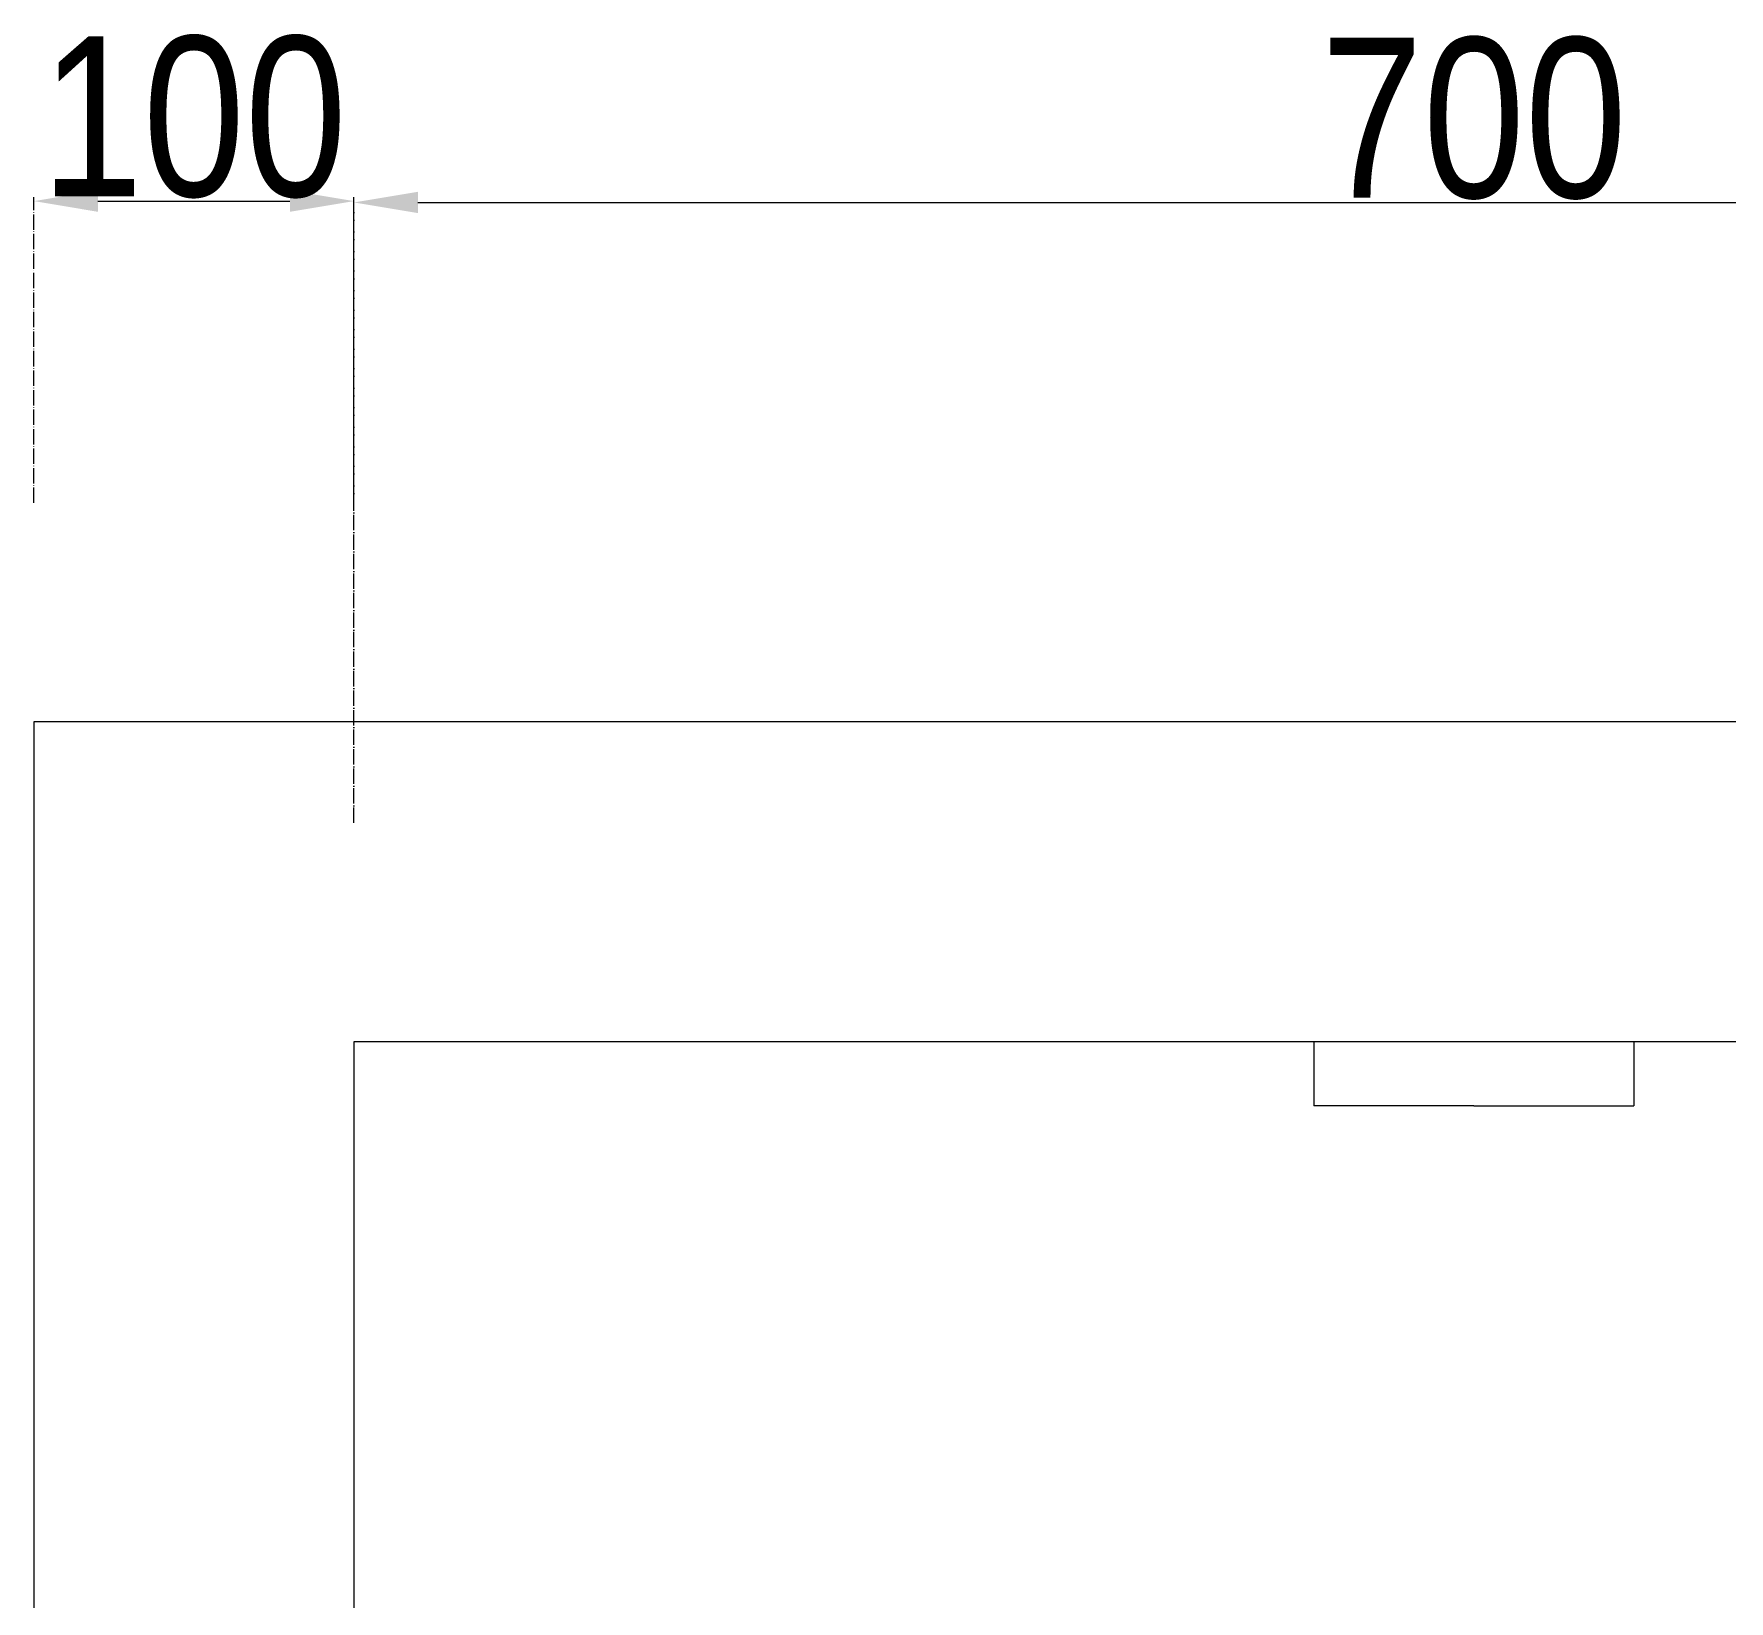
# Model space of a CAD drawing. Header units: millimetres. Extents: x 288 to 7016, y 261 to 3392.
# Drawn here: x 2266 to 2796, y 2902 to 3392 of the extents above; entities that cross this region are included whole.
import ezdxf

# ---------------------------------------------------------------- set-up
doc = ezdxf.new("R2010")
doc.units = ezdxf.units.MM
doc.header["$LTSCALE"] = 0.2
doc.linetypes.add('ACAD_ISO04W100', pattern=[30, 24, -3, 0, -3])
doc.styles.get("Standard").update_dxf_attribs({"font": 'ARIALN.TTF'})
doc.dimstyles.new('ISO-25', dxfattribs={"dimtxt": 2.5, "dimasz": 20, "dimexe": 1.25, "dimexo": 0.625, "dimtad": 1, "dimdec": 0, "dimtxsty": 'Standard', "dimcen": 2.5, "dimclrt": 1, "dimadec": 0, "dimazin": 0, "dimtfac": 1, "dimtdec": 0, "dimtmove": 0, "dimatfit": 3, "dimfxl": 1, "dimarcsym": 0})

# ---------------------------------------------------------------- blocks, each defined once
blk = doc.blocks.new('*D9')
at = {"color": 0, "linetype": 'ACAD_ISO04W100', "lineweight": -2, "transparency": 16777216}
for p, q in [((2366.03, 3145.16), (2366.03, 3340.33)), ((3066.03, 3145.16), (3066.03, 3340.33))]:
    blk.add_line(p, q, dxfattribs=at)
at = {"color": 0, "lineweight": -2, "transparency": 16777216}
blk.add_line((2386.03, 3339.08), (3046.03, 3339.08), dxfattribs=at)
at = {"color": 0, "transparency": 16777216}
for points in [[(2386.03, 3342.41), (2386.03, 3335.75), (2366.03, 3339.08)], [(3046.03, 3342.41), (3046.03, 3335.75), (3066.03, 3339.08)]]:
    blk.add_solid(points, dxfattribs=at)
at = {"layer": 'Defpoints', "color": 0, "transparency": 16777216}
for p in [(3066.03, 3339.08), (2366.03, 3144.53), (3066.03, 3144.53)]:
    blk.add_point(p, dxfattribs=at)
at = {"color": 1, "transparency": 16777216, "insert": (2716.03, 3365.23), "char_height": 2.5, "attachment_point": 5}
blk.add_mtext('{\\H20x;700}', dxfattribs=at)
blk = doc.blocks.new('*D13')
at = {"color": 0, "linetype": 'ACAD_ISO04W100', "lineweight": -2, "transparency": 16777216}
for p, q in [((2266.03, 3245.16), (2266.03, 3340.75)), ((2366.03, 3245.16), (2366.03, 3340.75))]:
    blk.add_line(p, q, dxfattribs=at)
at = {"color": 0, "lineweight": -2, "transparency": 16777216}
blk.add_line((2286.03, 3339.5), (2346.03, 3339.5), dxfattribs=at)
at = {"color": 0, "transparency": 16777216}
for points in [[(2286.03, 3342.83), (2286.03, 3336.16), (2266.03, 3339.5)], [(2346.03, 3342.83), (2346.03, 3336.16), (2366.03, 3339.5)]]:
    blk.add_solid(points, dxfattribs=at)
at = {"layer": 'Defpoints', "color": 0, "transparency": 16777216}
for p in [(2366.03, 3339.5), (2266.03, 3244.53), (2366.03, 3244.53)]:
    blk.add_point(p, dxfattribs=at)
at = {"color": 1, "transparency": 16777216, "insert": (2316.03, 3365.65), "char_height": 2.5, "attachment_point": 5}
blk.add_mtext('{\\H20x;100}', dxfattribs=at)

msp = doc.modelspace()

# ---------------------------------------------------------------- linework, layer by layer
for p, q in [((3066.03, 3076.74), (2366.03, 3076.74)), ((2366.03, 3076.74), (2366.03, 1076.74)), ((2666.03, 3076.74), (2666.03, 3056.74)), ((2766.03, 3076.74), (2766.03, 3056.74)), ((2716.03, 3056.74), (2666.03, 3056.74)), ((2716.03, 3056.74), (2766.03, 3056.74))]:
    msp.add_line(p, q)
msp.add_lwpolyline([(2266.03, 976.74), (3166.03, 976.74), (3166.03, 3176.74), (2266.03, 3176.74)], close=True)

# ---------------------------------------------------------------- dimensions: what is measured, and where the dimension line sits
for base, p1, p2, picture, middle in [((2366.03, 3339.5), (2266.03, 3244.53), (2366.03, 3244.53), '*D13', (2316.03, 3365.65)), ((3066.03, 3339.08), (2366.03, 3144.53), (3066.03, 3144.53), '*D9', (2716.03, 3365.23))]:
    dim = msp.add_linear_dim(base=base, p1=p1, p2=p2, text='{\\H20x;<>}', dimstyle='ISO-25')
    dim.commit()
    dim.dimension.update_dxf_attribs({"geometry": picture, "text_midpoint": middle})

doc.saveas('drawing.dxf')
